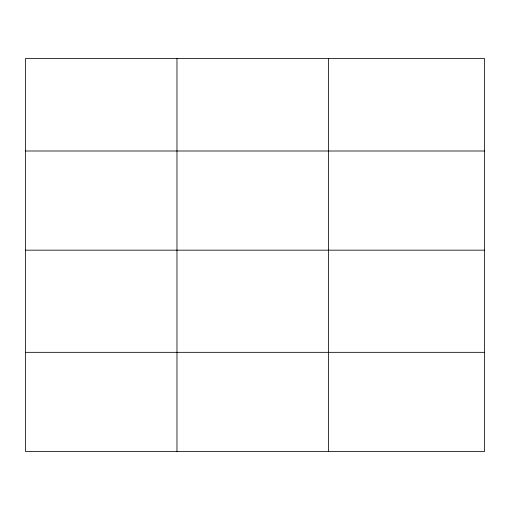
<?xml version="1.0" encoding="UTF-8"?>
<svg xmlns="http://www.w3.org/2000/svg" width="510" height="510" viewBox="0 0 510 510"><rect width="100%" height="100%" fill="white"/><g stroke="black" fill="none" stroke-linecap="round" stroke-linejoin="round"><path stroke-width="0.76" d="M484.5 250.168L484.5 58.51L25.5 58.51L25.5 451.49L484.5 451.49L484.5 250.168L25.5 250.168M25.5 151.005L484.5 151.005M25.5 352.333L484.5 352.333M328.44 58.51L328.44 451.49M176.97 58.51L176.97 451.49"/></g></svg>
